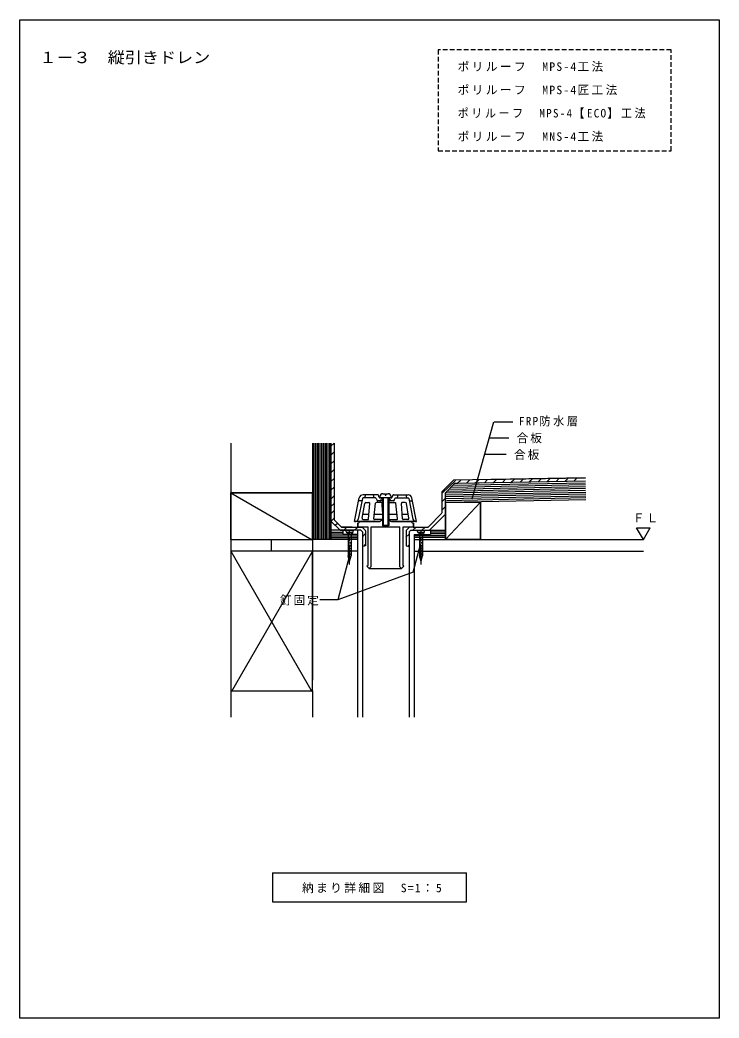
# Model space of a CAD drawing. Units: millimetres, scale not verified, with parts at other scales. Extents: x -416 to 484, y -609 to 676.
import ezdxf
from ezdxf.enums import TextEntityAlignment as Align

# ---------------------------------------------------------------- set-up
doc = ezdxf.new("R2010")
doc.units = ezdxf.units.MM
doc.header["$LTSCALE"] = 5
doc.linetypes.add('CHAIN1', pattern=[8, 5, -1, 1, -1])
doc.linetypes.add('DASHED1', pattern=[1.8, 1.2, -0.6])
for name, color, linetype in [('0-0_境界寸法', 7, 'Continuous'), ('A-0', 4, 'Continuous'), ('F-0', 2, 'Continuous')]:
    doc.layers.add(name, color=color, linetype=linetype)
doc.styles.add('ＭＳ ゴシック', font='')
doc.styles.get('ＭＳ ゴシック').set_extended_font_data('MS Gothic')

msp = doc.modelspace()

# ---------------------------------------------------------------- linework, layer by layer
at = {"layer": '0-0_境界寸法'}
for p, q in [((131.875, 55.276), (176.874, 55.276)), ((131.875, 53.508), (131.875, 7.244)), ((386.75, 7.244), (378.091, 22.244)), ((378.091, 22.244), (395.41, 22.244)), ((386.75, 7.244), (395.41, 22.244))]:
    msp.add_line(p, q, dxfattribs=at)
at = {"layer": '0-0_境界寸法', "color": 2}
for q in [(-90.821, -459.358), (159.179, -421.858)]:
    msp.add_line((-90.821, -421.858), q, dxfattribs=at)
msp.add_lwpolyline([(-90.821, -459.358), (159.179, -459.358), (159.179, -421.858)], dxfattribs=at)
at = {"layer": 'A-0'}
for p, q in [((166.297, 59.741), (194.31, 158.651)), ((194.602, 158.568), (218.584, 158.568)), ((-37.408, 7.244), (-37.408, 131.251)), ((-35.408, 7.244), (-35.408, 131.251)), ((-33.408, 7.244), (-33.408, 131.251)), ((-31.408, 7.244), (-31.408, 131.251)), ((-29.408, 7.244), (-29.408, 131.251)), ((-23.408, 131.251), (-23.408, 7.244)), ((-21.408, 131.251), (-21.408, 7.244)), ((-19.408, 131.251), (-19.408, 7.244)), ((-17.408, 131.251), (-17.408, 7.244)), ((-15.408, 127.251), (-11.408, 131.251)), ((188.543, 138.289), (213.485, 138.289)), ((-15.408, 115.937), (-11.408, 119.937)), ((182.602, 117.313), (210.019, 117.313)), ((-15.408, 104.624), (-11.408, 108.623)), ((-15.408, 93.31), (-11.408, 97.31)), ((-15.408, 81.996), (-11.408, 85.996)), ((127.787, 66.966), (145.033, 83.351)), ((131.875, 67.239), (144.115, 79.684)), ((139.218, 74.584), (312.305, 77.955)), ((141.667, 77.032), (312.259, 80.355)), ((145.194, 79.692), (175.195, 80.242)), ((147.68, 79.72), (151.785, 83.825)), ((159.238, 79.964), (163.309, 84.035)), ((170.657, 80.218), (174.732, 84.293)), ((182.182, 80.429), (186.258, 84.504)), ((193.707, 80.641), (197.783, 84.716)), ((205.232, 80.852), (209.308, 84.927)), ((216.758, 81.063), (220.833, 85.139)), ((228.282, 81.274), (232.358, 85.35)), ((239.807, 81.486), (243.883, 85.561)), ((251.332, 81.697), (255.408, 85.773)), ((262.858, 81.908), (266.933, 85.984)), ((274.383, 82.12), (278.458, 86.195)), ((285.908, 82.331), (289.983, 86.407)), ((297.432, 82.543), (301.508, 86.618)), ((-144.408, 67.243), (-39.676, 6.776)), ((-15.408, 70.682), (-11.408, 74.683)), ((-15.408, 70.682), (-11.408, 74.683)), ((44.665, 64.859), (25.957, 64.859)), ((28.858, 64.859), (27.858, 60.858)), ((38.858, 64.859), (39.858, 60.858)), ((65.051, 64.859), (83.759, 64.859)), ((70.858, 64.859), (69.858, 60.858)), ((80.858, 64.859), (81.858, 60.858)), ((131.875, 39.844), (131.875, 67.239)), ((132.275, 64.846), (312.492, 68.357)), ((132.675, 62.454), (312.539, 65.958)), ((134.282, 69.686), (312.399, 73.156)), ((136.77, 72.135), (312.352, 75.556)), ((-15.408, 59.369), (-11.408, 63.369)), ((-15.408, 59.369), (-11.408, 63.369)), ((-11.495, 53.769), (-15.408, 49.855)), ((14.957, 30.355), (21.054, 60.839)), ((24.977, 60.054), (19.664, 33.493)), ((24.337, 56.858), (20.258, 56.858)), ((24.74, 34.607), (27.99, 53.606)), ((41.893, 60.858), (25.957, 60.858)), ((29.468, 54.853), (33.489, 54.853)), ((32.995, 33.779), (34.486, 53.779)), ((39.605, 33.964), (41.821, 53.964)), ((49.633, 54.853), (42.815, 54.853)), ((42.83, 60.209), (43.843, 57.507)), ((50.858, 56.858), (44.779, 56.858)), ((46.614, 61.507), (45.601, 64.21)), ((62.165, 60.858), (47.551, 60.858)), ((48.601, 57.507), (49.858, 60.858)), ((50.858, 43.128), (50.633, 53.875)), ((64.937, 56.858), (58.858, 56.858)), ((58.858, 43.128), (59.082, 53.875)), ((61.115, 57.507), (59.858, 60.858)), ((60.083, 54.853), (66.901, 54.853)), ((64.115, 64.21), (63.101, 61.507)), ((65.874, 57.507), (66.887, 60.209)), ((67.823, 60.858), (83.759, 60.858)), ((70.112, 33.964), (67.895, 53.964)), ((76.721, 33.779), (75.23, 53.779)), ((80.248, 54.853), (76.227, 54.853)), ((84.976, 34.607), (81.726, 53.606)), ((84.739, 60.054), (90.052, 33.493)), ((85.379, 56.858), (89.458, 56.858)), ((94.759, 30.355), (88.662, 60.839)), ((127.787, 56.229), (131.786, 60.029)), ((176.874, 55.276), (131.875, 7.244)), ((133.075, 60.061), (312.586, 63.558)), ((133.475, 57.668), (312.633, 61.159)), ((-11.581, 44.17), (-15.408, 40.342)), ((25.638, 39.858), (33.448, 39.858)), ((40.258, 39.858), (50.858, 39.858)), ((58.858, 39.858), (69.458, 39.858)), ((76.268, 39.858), (84.078, 39.858)), ((111.348, 19.318), (131.875, 39.844)), ((127.787, 45.493), (131.786, 49.292)), ((-15.323, 30.913), (-11.408, 34.829)), ((-9.976, 25.565), (-7.051, 28.49)), ((47.297, 30.281), (15.92, 30.281)), ((26.219, 32.854), (31.998, 32.854)), ((50.052, 32.854), (40.599, 32.854)), ((59.664, 32.854), (69.118, 32.854)), ((93.797, 30.281), (62.42, 30.281)), ((83.497, 32.854), (77.718, 32.854)), ((149.178, 25.736), (153.179, 29.736)), ((-15.408, 16.903), (-0.214, 16.903)), ((-15.408, 14.488), (-0.214, 14.488)), ((-3.728, 19.318), (12.647, 19.318)), ((12.04, 23.318), (-1.657, 23.318)), ((0.933, 19.318), (4.812, 23.196)), ((4.515, 16.738), (4.515, 16.438)), ((4.515, 16.738), (12.714, 16.738)), ((6.565, 14.387), (4.515, 16.438)), ((6.565, 14.387), (10.664, 14.387)), ((6.565, 14.387), (6.565, -13.612)), ((10.664, 14.387), (12.714, 16.438)), ((10.664, 14.387), (10.664, -13.612)), ((12.714, 16.738), (13.608, 19.238)), ((14.954, 19.197), (18.954, 23.196)), ((25.237, 10.905), (29.237, 14.905)), ((81.112, 10.233), (85.112, 14.233)), ((90.093, 19.215), (94.197, 23.318)), ((95.546, 19.437), (111.348, 19.318)), ((96.398, 16.738), (96.398, 16.438)), ((96.398, 16.738), (104.598, 16.738)), ((98.448, 14.387), (96.398, 16.438)), ((96.547, 23.318), (109.277, 23.318)), ((98.448, 14.387), (102.547, 14.387)), ((98.448, 14.387), (98.448, -13.612)), ((101.605, 19.215), (105.709, 23.318)), ((102.547, 14.387), (104.598, 16.438)), ((102.547, 14.387), (102.547, -13.612)), ((104.598, 16.738), (105.491, 19.238)), ((109.984, 23.611), (109.277, 23.318)), ((131.875, 16.903), (112.534, 16.903)), ((131.875, 14.488), (112.534, 14.488)), ((-15.408, 12.073), (18.737, 12.073)), ((-15.408, 9.659), (18.737, 9.659)), ((8.615, 4.979), (6.565, 4.57)), ((10.664, 3.449), (6.565, 2.631)), ((10.664, 1.51), (6.565, 0.692)), ((27.099, -1.375), (29.237, 0.763)), ((83.606, -1.437), (85.237, 0.194)), ((90.432, -34.757), (99.926, 0.673)), ((131.875, 12.073), (91.737, 12.073)), ((131.875, 9.659), (91.737, 9.659)), ((100.498, 4.979), (98.448, 4.57)), ((102.547, 3.449), (98.448, 2.631)), ((102.547, 1.51), (98.448, 0.692)), ((-144.408, -7.757), (-40.215, -188.225)), ((-39.408, -7.757), (-143.602, -188.225)), ((10.664, -0.429), (6.565, -1.247)), ((10.664, -2.368), (6.565, -3.186)), ((10.664, -4.307), (6.565, -5.125)), ((10.664, -6.246), (6.565, -7.063)), ((10.664, -8.184), (6.565, -9.002)), ((10.664, -10.123), (6.565, -10.941)), ((10.664, -12.062), (6.565, -12.88)), ((102.547, -0.429), (98.448, -1.247)), ((102.547, -2.368), (98.448, -3.186)), ((102.547, -4.307), (98.448, -5.125)), ((102.547, -6.246), (98.448, -7.063)), ((102.547, -8.184), (98.448, -9.002)), ((102.547, -10.123), (98.448, -10.941)), ((102.547, -12.062), (98.448, -12.88)), ((8.547, -13.189), (-6.786, -70.414)), ((8.615, -21.262), (6.565, -13.612)), ((10.554, -14.023), (6.872, -14.758)), ((10.006, -16.072), (7.365, -16.598)), ((9.456, -18.12), (7.858, -18.439)), ((8.615, -21.262), (10.664, -13.612)), ((100.498, -21.262), (98.448, -13.612)), ((102.437, -14.023), (98.755, -14.758)), ((101.889, -16.072), (99.248, -16.598)), ((101.34, -18.12), (99.741, -18.439)), ((100.498, -21.262), (102.547, -13.612)), ((90.432, -34.757), (-6.786, -70.414)), ((-6.786, -70.414), (-29.814, -70.414))]:
    msp.add_line(p, q, dxfattribs=at)
at = {"layer": 'A-0', "color": 7}
for p, q in [((-144.408, 131.251), (-144.408, -173.799)), ((-39.408, 131.251), (-39.408, -173.799)), ((145.121, 79.692), (312.212, 82.754)), ((51.551, 66.259), (54.358, 66.259)), ((54.358, 66.259), (54.358, 64.259)), ((54.358, 64.259), (55.358, 64.259)), ((55.358, 66.259), (55.358, 64.259)), ((55.358, 66.259), (58.165, 66.259)), ((47.551, 62.258), (47.551, 60.858)), ((50.858, 60.858), (50.858, 25.411)), ((51.858, 60.858), (51.858, 24.411)), ((57.858, 60.858), (57.858, 24.411)), ((58.858, 60.858), (58.858, 25.411)), ((62.165, 62.258), (62.165, 60.858)), ((176.874, 7.244), (176.874, 55.276)), ((18.737, 13.818), (18.737, 1.818)), ((91.737, 13.818), (91.737, 1.818)), ((-144.408, -187.756), (-144.408, -221.406)), ((-39.408, -187.756), (-39.408, -221.406))]:
    msp.add_line(p, q, dxfattribs=at)
at = {"layer": 'A-0', "color": 3}
for p, q in [((-39.408, 131.251), (-39.408, 7.244)), ((-39.408, 131.251), (-39.408, 7.244)), ((-27.409, 131.251), (-27.409, 7.244)), ((-15.408, 131.251), (-15.408, 7.244)), ((131.875, 67.239), (144.115, 79.684)), ((131.875, 67.239), (312.446, 70.757)), ((131.875, 7.244), (131.875, 67.239)), ((133.876, 55.276), (312.68, 58.759)), ((-3.728, 19.318), (-15.408, 30.998)), ((19.095, 23.781), (19.095, 28.886)), ((21.308, 29.854), (21.404, 30.281)), ((21.404, 30.281), (47.297, 30.281)), ((49.237, 31.797), (49.358, 32.282)), ((49.358, 32.282), (50.858, 32.282)), ((58.858, 32.282), (60.358, 32.282)), ((60.479, 31.797), (60.358, 32.282)), ((62.42, 30.281), (88.311, 30.281)), ((88.408, 29.854), (88.311, 30.281)), ((90.621, 23.781), (90.621, 28.886)), ((-0.214, 19.318), (-15.408, 19.318)), ((18.737, 13.818), (-0.214, 13.818)), ((18.737, 19.243), (18.737, -221.406)), ((19.095, 23.781), (32.358, 23.781)), ((19.54, 23.318), (22.929, 23.318)), ((25.237, 17.011), (25.237, -20.822)), ((25.237, 17.011), (25.237, -221.406)), ((36.348, 23.781), (73.368, 23.781)), ((73.368, -27.872), (73.368, 23.781)), ((77.358, 23.781), (90.621, 23.781)), ((77.358, -25.719), (77.358, 23.781)), ((85.237, 17.011), (87.545, 19.318)), ((85.237, 17.011), (85.237, -20.822)), ((85.237, 17.011), (85.237, -221.406)), ((91.737, 13.818), (112.534, 13.818)), ((91.737, 13.818), (112.534, 13.818)), ((91.737, 13.818), (91.737, -221.406)), ((112.534, 19.318), (131.643, 19.318)), ((-91.908, -7.757), (-91.908, 7.366)), ((18.737, 7.244), (-39.408, 7.244)), ((91.737, 7.244), (270.462, 7.244)), ((91.737, 7.244), (386.75, 7.244)), ((18.737, -7.757), (-39.408, -7.757)), ((91.737, -7.757), (386.75, -7.757)), ((30.926, -27.15), (33.755, -29.979)), ((33.755, -29.979), (75.475, -29.979)), ((75.475, -29.979), (73.368, -27.872)), ((78.547, -26.907), (75.475, -29.979)), ((78.547, -26.907), (77.358, -25.719))]:
    msp.add_line(p, q, dxfattribs=at)
at = {"layer": 'A-0', "color": 2}
for p, q in [((-25.408, 131.251), (-25.408, 7.244)), ((-11.408, 131.251), (-11.408, 32.655)), ((183.976, 84.404), (312.135, 86.754)), ((127.875, 41.605), (127.875, 68.877)), ((127.515, 41.141), (109.691, 23.318)), ((111.348, 19.318), (131.875, 39.844)), ((-11.408, 32.655), (-1.657, 23.318)), ((19.095, 28.782), (19.095, 23.781)), ((90.621, 28.782), (90.621, 23.781)), ((-1.657, 23.318), (12.04, 23.318)), ((-1.657, 23.318), (24.879, 23.318)), ((24.172, 23.318), (19.54, 23.318)), ((22.929, 19.318), (25.237, 17.011)), ((28.944, 18.96), (24.88, 23.025)), ((29.237, 18.253), (29.237, -0.802)), ((81.237, 18.667), (85.888, 23.318)), ((81.237, 18.667), (81.237, -0.802)), ((90.522, 23.318), (85.888, 23.318)), ((90.522, 23.318), (109.691, 23.318)), ((81.237, -0.802), (85.171, -1.856))]:
    msp.add_line(p, q, dxfattribs=at)
at = {"layer": 'A-0', "linetype": 'CHAIN1'}
for p, q in [((4.515, 16.438), (8.43, 16.438)), ((8.615, -24.833), (8.615, 19.517)), ((96.398, 16.438), (100.313, 16.438)), ((100.498, -24.833), (100.498, 19.517))]:
    msp.add_line(p, q, dxfattribs=at)
at = {"layer": 'A-0', "color": 7, "linetype": 'DASHED1'}
msp.add_lwpolyline([(122.69, 507.861), (422.69, 507.861), (422.69, 637.861), (122.69, 637.861)], close=True, dxfattribs=at)
at = {"layer": 'A-0'}
for points in [[(-15.408, 131.251), (-15.408, 30.998), (-3.728, 19.318)], [(4.515, 16.738), (3.621, 19.238), (13.608, 19.238)], [(12.714, 16.738), (12.714, 16.438), (4.515, 16.438)], [(96.398, 16.738), (95.504, 19.238), (105.491, 19.238)], [(104.598, 16.738), (104.598, 16.438), (96.398, 16.438)]]:
    msp.add_lwpolyline(points, dxfattribs=at)
at = {"layer": 'A-0', "color": 2}
for points in [[(312.139, 86.754), (142.409, 83.653), (127.875, 68.877)], [(29.237, -0.802), (27.238, -1.338), (27.112, -1.371), (25.291, -1.859)]]:
    msp.add_lwpolyline(points, dxfattribs=at)
at = {"layer": 'A-0', "color": 3}
for points in [[(144.115, 79.684), (147.877, 79.752), (312.212, 82.754)], [(-144.408, 7.244), (-144.408, 67.243), (-39.408, 67.243), (-39.408, 7.244)], [(176.874, 55.276), (176.874, 7.244), (131.875, 7.244)], [(22.929, 19.318), (-0.214, 19.318), (-0.214, 19.242), (-0.214, 13.818)], [(30.926, -27.15), (32.358, -25.719), (32.358, 23.781)], [(33.755, -29.979), (36.348, -27.386), (36.348, 23.781)], [(87.545, 19.318), (112.534, 19.318), (112.534, 13.818)], [(-39.408, -36.094), (-39.408, -36.559), (-39.408, -39.206)]]:
    msp.add_lwpolyline(points, dxfattribs=at)
for points in [[(-39.408, 67.243), (-144.408, 67.243), (-144.408, 7.244), (-39.408, 7.244)], [(-39.408, -7.757), (-144.408, -7.757), (-144.408, -187.756), (-39.408, -187.756)]]:
    msp.add_lwpolyline(points, close=True, dxfattribs=at)
at = {"layer": 'A-0', "color": 7}
for points in [[(58.858, 25.411), (50.858, 25.411), (51.858, 24.411)], [(58.858, 25.411), (57.858, 24.411), (51.858, 24.411)]]:
    msp.add_lwpolyline(points, dxfattribs=at)
at = {"layer": 'A-0'}
for centre, radius, start, end in [((25.957, 59.858), 5, 90, 168.68973), ((44.665, 63.858), 1, 20.55605, 90), ((65.051, 63.858), 1, 90, 159.44495), ((83.759, 59.858), 5, 11.31027, 90), ((25.957, 59.858), 1, 90, 168.69006), ((29.468, 53.354), 1.5, 90, 170.29597), ((33.489, 53.854), 1, 355.73439, 90), ((42.815, 53.854), 1, 90, 173.67554), ((41.893, 59.858), 1, 20.55505, 90), ((44.779, 57.859), 1, 200.55603, 270), ((47.551, 61.858), 1, 200.55505, 270), ((47.665, 57.859), 1, 270, 339.44395), ((49.633, 53.854), 1, 1.19946, 90), ((60.083, 53.854), 1, 90, 178.80054), ((62.051, 57.859), 1, 200.55603, 270), ((62.165, 61.858), 1, 270, 339.44395), ((64.937, 57.859), 1, 270, 339.44495), ((67.823, 59.858), 1, 90, 159.44395), ((66.901, 53.854), 1, 6.32446, 90), ((76.227, 53.854), 1, 90, 184.26561), ((80.248, 53.354), 1.5, 9.70403, 90), ((83.759, 59.858), 1, 11.30994, 90), ((15.742, 34.278), 4, 258.68867, 348.68979), ((26.219, 34.354), 1.5, 170.29622, 270), ((31.998, 33.853), 1, 270, 355.73439), ((40.599, 33.853), 1, 173.67661, 270), ((50.052, 33.853), 1, 270, 323.73279), ((59.664, 33.853), 1, 216.26721, 270), ((69.118, 33.853), 1, 270, 6.32339), ((77.718, 33.853), 1, 184.26561, 270), ((83.497, 34.354), 1.5, 270, 9.70378), ((93.975, 34.278), 4, 191.31021, 281.31131)]:
    msp.add_arc(centre, radius, start, end, dxfattribs=at)
at = {"layer": 'A-0', "color": 7}
for centre, start, end in [((51.551, 62.258), 90, 180), ((58.165, 62.258), 0, 90)]:
    msp.add_arc(centre, 4, start, end, dxfattribs=at)
at = {"layer": 'A-0', "color": 3}
for centre, radius, start, end in [((19.845, 30.185), 1.5, 240.00026, 347.23244), ((47.297, 32.282), 2, 270, 345.96341), ((62.42, 32.282), 2, 194.03659, 270), ((89.871, 30.185), 1.5, 192.76756, 299.99974)]:
    msp.add_arc(centre, radius, start, end, dxfattribs=at)
at = {"layer": 'A-0', "color": 2}
for centre, radius, start, end in [((19.54, 25.318), 2, 269.59476, 270), ((24.172, 22.318), 1, 45, 90), ((28.237, 18.253), 1, 359.99998, 45)]:
    msp.add_arc(centre, radius, start, end, dxfattribs=at)
at = {"layer": 'F-0'}
msp.add_lwpolyline([(-415.821, -608.833), (-415.821, 676.167), (484.178, 676.167), (484.178, -608.833)], close=True, dxfattribs=at)

# ---------------------------------------------------------------- texts
at = {"layer": '0-0_境界寸法', "style": 'ＭＳ ゴシック', "width": 1.1}
msp.add_text('１－３\u3000縦引きドレン', height=14.66, dxfattribs=at).set_placement((-390.822, 616.167), align=Align.BOTTOM_LEFT)
at = {"layer": '0-0_境界寸法', "char_height": 11, "attachment_point": 7, "style": 'ＭＳ ゴシック'}
for s, insert in [('\\T1.17;ＦＬ', (373.213, 29.479)), ('\\T1.21;納まり詳細図\u3000S=1：5', (-52.696, -448.108))]:
    msp.add_mtext(s, dxfattribs=dict(at, insert=insert))
at = {"layer": 'A-0', "color": 7, "char_height": 11, "attachment_point": 7, "style": 'ＭＳ ゴシック'}
for s, insert in [('\\T1.21;ポリルーフ\u3000MPS-4工法', (147.687, 609.295)), ('\\T1.21;ポリルーフ\u3000MPS-4匠工法', (147.687, 579.295)), ('\\T1.23;\\W0.95;ポリルーフ\u3000MPS-4【ECO】工法', (147.687, 549.295)), ('\\T1.21;ポリルーフ\u3000MNS-4工法', (147.687, 519.295)), ('\\T1.24;\\W0.95;FRP防水層', (226.557, 152.85)), ('\\T1.17;合板', (223.581, 131.155)), ('\\T1.17;合板', (220.262, 109.749)), ('\\T1.17;釘固定', (-81.141, -77.735))]:
    msp.add_mtext(s, dxfattribs=dict(at, insert=insert))

doc.saveas('drawing.dxf')
